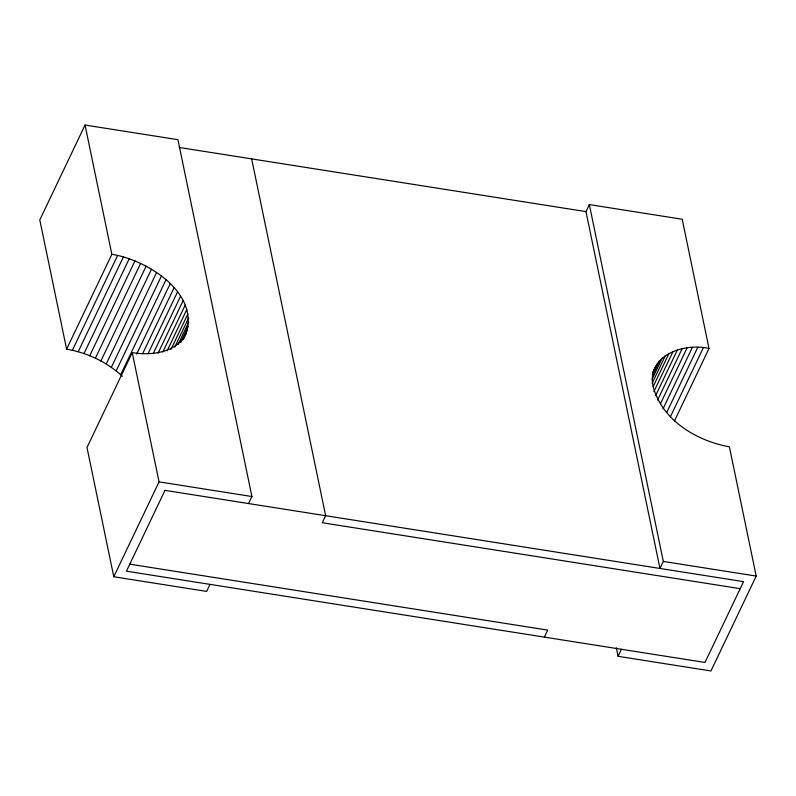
<?xml version="1.0" encoding="UTF-8"?>
<svg xmlns="http://www.w3.org/2000/svg" width="796" height="796" viewBox="0 0 796 796"><rect width="100%" height="100%" fill="white"/><g stroke="black" fill="none" stroke-linecap="round" stroke-linejoin="round"><path stroke-width="1.19" d="M183.408 339.235C204.851 295.953 148.364 259.974 111.858 254.302L85.053 125.042L177.926 139.688L251.914 496.525L248.561 503.55M674.401 421.054L709.007 348.499C684.162 342.509 645.825 355.414 653.317 387.264C662.57 420.686 697.017 440.984 729.395 446.815L756.2 576.075L710.947 670.958L618.074 656.312L616.313 647.815M85.053 125.042L39.8 219.925L66.605 349.185C87.261 352.638 106.992 362.071 122.395 376.289M66.605 349.185L111.858 254.302M72.386 350.28L117.639 255.397M78.197 351.733L123.45 256.849M83.998 353.543L129.26 258.67M89.749 355.703L135.012 260.819M95.401 358.18L140.663 263.297M100.913 360.966L146.166 266.083M106.236 364.031L151.489 269.157M111.341 367.364L156.593 272.481M116.176 370.926L161.429 276.053M120.713 374.707L165.976 279.824M186.075 333.653C176.374 352.917 151.359 355.762 132.245 352.618L86.993 447.501L113.788 576.752L206.661 591.408L210.015 584.383M136.633 354.101L170.175 283.774M142.603 353.742L174.016 287.883M148.175 353.494L177.458 292.102M153.329 353.344L180.483 296.41M158.036 353.235L183.05 300.779M162.802 352.041L185.169 305.157M167.1 350.827L186.801 309.525M170.901 349.573L187.936 313.853M174.732 347.116L188.572 318.101M178.055 344.559L188.712 322.231M181.408 340.728L188.334 326.221M180.801 342.399L181.866 340.171M183.14 339.275L187.448 330.041M113.788 576.752L159.051 481.879L132.245 352.618M589.338 204.592L585.985 211.617L659.974 568.453L663.327 561.429L589.338 204.592L682.212 219.248L709.007 348.499M653.048 371.931L655.188 367.463M653.317 371.891L657.048 364.08M652.203 374.428L653.805 371.085M652.461 375.463L659.387 360.946M652.063 379.314L662.182 358.1M652.093 383.453L665.406 355.553M653.068 386.806L669.048 353.325M653.894 391.612L673.068 351.434M655.606 395.662L677.436 349.892M544.345 637.118L547.698 630.094L129.778 564.165M657.625 400.06L682.122 348.718M660.471 403.721L687.087 347.912M663.018 408.885L692.311 347.484M666.849 412.189L697.724 347.444M670.302 416.995L703.306 347.782M618.074 656.312L621.427 649.277M179.299 147.469L586.234 211.656M159.051 481.879L251.914 496.525M663.327 561.429L756.2 576.075M740.21 588.672L322.29 522.743L325.644 515.718L251.655 158.882M164.981 490.366L126.435 571.19L705.007 662.461L743.563 581.637L164.981 490.366"/></g></svg>
